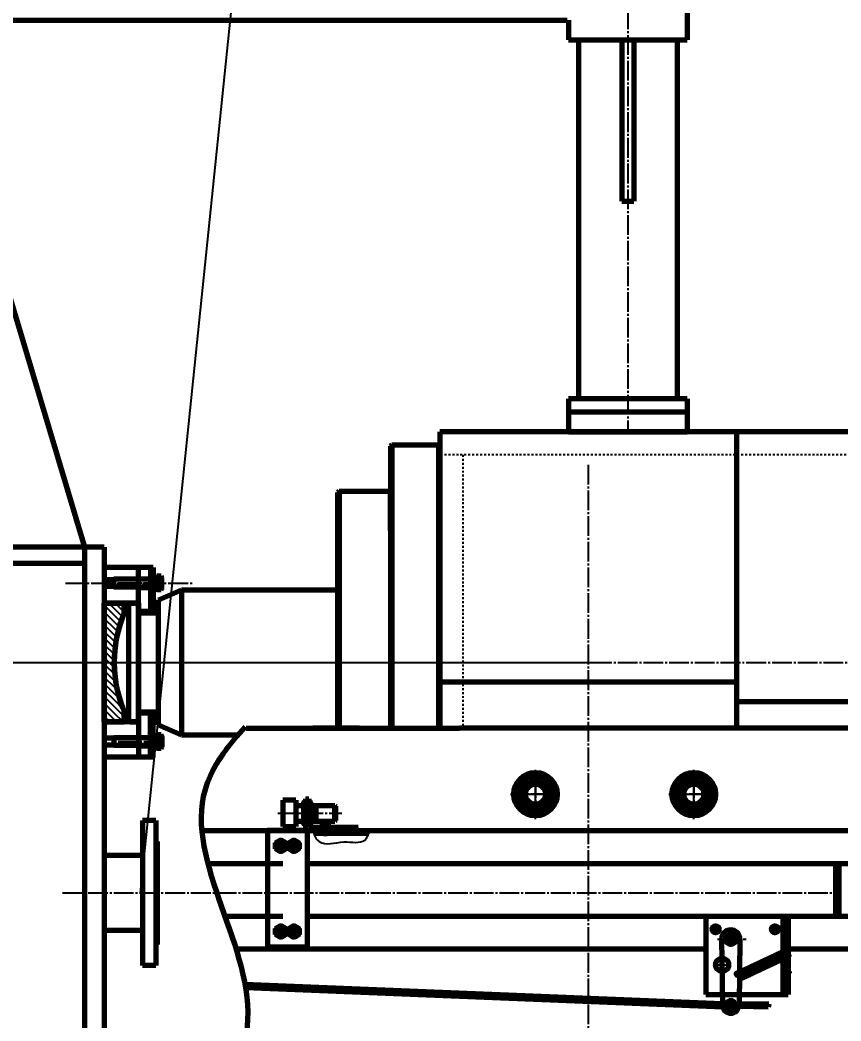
# Model space of a CAD drawing. Header units: millimetres. Extents: x -14850 to 14850, y -10500 to 10500.
# Drawn here: x -1369 to -124, y 2532 to 4052 of the extents above; entities that cross this region are included whole.
import ezdxf

# ---------------------------------------------------------------- set-up
doc = ezdxf.new("R2010")
doc.units = ezdxf.units.MM
for name, pattern in [('EB_DASH', [6, 3, -3]), ('EB_DASHDOT', [39, 30, -3, 3, -3]), ('EB_DASHDOTDOT', [45, 30, -3, 3, -3, 3, -3])]:
    doc.linetypes.add(name, pattern=pattern)
for name, color, linetype, lineweight in [('CAXA0', 7, 'Continuous', 70), ('CAXA1', 1, 'EB_DASHDOT', 25), ('CAXA2', 6, 'EB_DASH', 25), ('CAXA3', 7, 'Continuous', 25), ('CAXA4', 3, 'Continuous', 25), ('CAXA5', 4, 'Continuous', 25)]:
    doc.layers.add(name, color=color, linetype=linetype, lineweight=lineweight)
doc.styles.add('标准', font='', dxfattribs={"width": 0.667})
doc.styles.get('标准').set_extended_font_data('NSimSun')
doc.dimstyles.new('标准', dxfattribs={"dimscale": 50, "dimtxt": 3.5, "dimasz": 3, "dimexe": 2, "dimexo": 0, "dimtad": 1, "dimdec": 1, "dimzin": 12, "dimdsep": 46, "dimtxsty": '标准', "dimcen": 0, "dimdle": 4, "dimaunit": 1, "dimazin": 2, "dimtfac": 1, "dimtdec": 3, "dimtmove": 0, "dimatfit": 3, "dimfxl": 0, "dimtolj": 1, "dimtzin": 0, "dimarcsym": 0})

# ---------------------------------------------------------------- blocks, each defined once
blk = doc.blocks.new('CAXBLOCK173', base_point=(-291.2, 2556.6))
at = {"layer": 'CAXA0'}
for p, q in [((-291.2, 2564.1), (-297.7, 2560.3)), ((-297.7, 2560.3), (-297.7, 2552.8)), ((-297.7, 2552.8), (-291.2, 2549.1)), ((-284.7, 2560.3), (-291.2, 2564.1)), ((-291.2, 2549.1), (-284.7, 2552.8)), ((-284.7, 2552.8), (-284.7, 2560.3))]:
    blk.add_line(p, q, dxfattribs=at)
blk.add_circle((-291.2, 2556.6), 6.5, dxfattribs=at)
at = {"layer": 'CAXA1', "linetype": 'EB_DASHDOT', "lineweight": 25}
for p, q in [((-281.7, 2556.6), (-300.7, 2556.6)), ((-291.2, 2546.1), (-291.2, 2567.1))]:
    blk.add_line(p, q, dxfattribs=at)
blk = doc.blocks.new('CAXBLOCK175', base_point=(-286.5, 2617.8))
at = {"layer": 'CAXA0', "color": 7, "linetype": 'Continuous', "lineweight": 70}
for p, q in [((-305.2, 2656.6), (-303.7, 2556.4)), ((-277.2, 2656.6), (-278.7, 2556.4))]:
    blk.add_line(p, q, dxfattribs=at)
for centre, radius in [((-291.2, 2656.6), 8), ((-291.2, 2556.6), 3)]:
    blk.add_circle(centre, radius, dxfattribs=at)
for centre, radius, start, end in [((-291.2, 2656.6), 14, 0, 180), ((-291.2, 2556.6), 12.5, 180.8586, 359.1414), ((-291.2, 2556.6), 4, 90, 0)]:
    blk.add_arc(centre, radius, start, end, dxfattribs=at)
at = {"layer": 'CAXA1', "color": 1, "linetype": 'EB_DASHDOT', "lineweight": 25}
for p, q in [((-291.2, 2645.6), (-291.2, 2667.6)), ((-311.3, 2656.6), (-267.7, 2656.6)), ((-311.7, 2556.6), (-270.9, 2556.6)), ((-291.2, 2549.6), (-291.2, 2563.6))]:
    blk.add_line(p, q, dxfattribs=at)
at = {"layer": 'CAXA3', "color": 6, "linetype": 'EB_DASH', "lineweight": 25}
for p, q in [((-303.7, 2559.1), (-278.7, 2559.1)), ((-303.5, 2554.1), (-279, 2554.1))]:
    blk.add_line(p, q, dxfattribs=at)
blk = doc.blocks.new('CAXBLOCK174', base_point=(-269, 2601.9))
at = {"layer": 'CAXA0', "color": 7, "linetype": 'Continuous', "lineweight": 70}
for p, q in [((-329.2, 2691.6), (-329.2, 2572.6)), ((-329.2, 2691.6), (-204.2, 2691.6)), ((-212.2, 2691.6), (-212.2, 2572.6)), ((-204.2, 2691.6), (-204.2, 2572.6)), ((-329.2, 2572.6), (-204.2, 2572.6))]:
    blk.add_line(p, q, dxfattribs=at)
at = {"layer": 'CAXA0', "linetype": 'Continuous', "lineweight": 70}
for p, q in [((-228.8, 2628.5), (-225.4, 2621.3)), ((-227.2, 2620.4), (-228.8, 2628.5)), ((-228.8, 2628.5), (-225.4, 2621.3)), ((-225.4, 2621.3), (-227, 2629.3)), ((-225.2, 2630.2), (-221.8, 2623)), ((-223.6, 2622.1), (-225.2, 2630.2)), ((-225.2, 2630.2), (-221.8, 2623)), ((-221.8, 2623), (-223.4, 2631)), ((-221.6, 2631.9), (-218.2, 2624.7)), ((-220, 2623.8), (-221.6, 2631.9)), ((-221.6, 2631.9), (-218.2, 2624.7)), ((-218.2, 2624.7), (-219.7, 2632.7)), ((-217.9, 2633.6), (-214.5, 2626.4)), ((-216.3, 2625.5), (-217.9, 2633.6)), ((-217.9, 2633.6), (-214.5, 2626.4)), ((-214.5, 2626.4), (-216.1, 2634.4)), ((-214.3, 2635.3), (-210.9, 2628.1)), ((-212.7, 2627.2), (-214.3, 2635.3)), ((-214.3, 2635.3), (-210.9, 2628.1)), ((-210.9, 2628.1), (-212.5, 2636.1)), ((-258, 2605.9), (-259.6, 2614)), ((-257.8, 2614.9), (-254.4, 2607.6)), ((-256.2, 2606.8), (-257.8, 2614.9)), ((-257.8, 2614.9), (-254.4, 2607.6)), ((-254.4, 2607.6), (-256, 2615.7)), ((-254.1, 2616.6), (-250.7, 2609.3)), ((-252.6, 2608.5), (-254.1, 2616.6)), ((-254.1, 2616.6), (-250.7, 2609.3)), ((-250.7, 2609.3), (-252.3, 2617.4)), ((-250.5, 2618.3), (-247.1, 2611.1)), ((-248.9, 2610.2), (-250.5, 2618.3)), ((-250.5, 2618.3), (-247.1, 2611.1)), ((-247.1, 2611.1), (-248.7, 2619.1)), ((-246.9, 2620), (-243.5, 2612.8)), ((-245.3, 2611.9), (-246.9, 2620)), ((-246.9, 2620), (-243.5, 2612.8)), ((-243.5, 2612.8), (-245.1, 2620.8)), ((-243.3, 2621.7), (-239.9, 2614.5)), ((-241.7, 2613.6), (-243.3, 2621.7)), ((-243.3, 2621.7), (-239.9, 2614.5)), ((-239.9, 2614.5), (-241.5, 2622.5)), ((-239.7, 2623.4), (-236.3, 2616.2)), ((-238.1, 2615.3), (-239.7, 2623.4)), ((-239.7, 2623.4), (-236.3, 2616.2)), ((-236.3, 2616.2), (-237.8, 2624.2)), ((-234.4, 2617), (-236, 2625.1)), ((-236, 2625.1), (-232.6, 2617.9)), ((-236, 2625.1), (-232.6, 2617.9)), ((-232.6, 2617.9), (-234.2, 2625.9)), ((-232.4, 2626.8), (-229, 2619.6)), ((-230.8, 2618.7), (-232.4, 2626.8)), ((-232.4, 2626.8), (-229, 2619.6)), ((-229, 2619.6), (-230.6, 2627.6)), ((-279.5, 2604.7), (-276.1, 2597.4)), ((-276.1, 2597.4), (-277.7, 2605.5)), ((-275.9, 2606.4), (-272.5, 2599.1)), ((-274.3, 2598.3), (-275.9, 2606.4)), ((-275.9, 2606.4), (-272.5, 2599.1)), ((-272.5, 2599.1), (-274.1, 2607.2)), ((-272.2, 2608.1), (-268.8, 2600.8)), ((-270.7, 2600), (-272.2, 2608.1)), ((-272.2, 2608.1), (-268.8, 2600.8)), ((-268.8, 2600.8), (-270.4, 2608.9)), ((-268.6, 2609.8), (-265.2, 2602.5)), ((-267, 2601.7), (-268.6, 2609.8)), ((-268.6, 2609.8), (-265.2, 2602.5)), ((-265.2, 2602.5), (-266.8, 2610.6)), ((-265, 2611.5), (-261.6, 2604.2)), ((-263.4, 2603.4), (-265, 2611.5)), ((-265, 2611.5), (-261.6, 2604.2)), ((-261.6, 2604.2), (-263.2, 2612.3)), ((-261.4, 2613.2), (-258, 2605.9)), ((-259.8, 2605.1), (-261.4, 2613.2)), ((-261.4, 2613.2), (-258, 2605.9))]:
    blk.add_line(p, q, dxfattribs=at)
at = {"layer": 'CAXA0', "color": 7, "linetype": 'Continuous', "lineweight": 70}
for centre, radius in [((-314.2, 2671.6), 5.25), ((-224.2, 2671.6), 5.25), ((-291.2, 2656.6), 8), ((-291.2, 2656.6), 7), ((-304.2, 2617.6), 10)]:
    blk.add_circle(centre, radius, dxfattribs=at)
at = {"layer": 'CAXA0', "linetype": 'Continuous', "lineweight": 70}
blk.add_circle((-281.6, 2604), 1.5, dxfattribs=at)
for centre, start, end in [((-229.7, 2628.1), 25.1591, 205.1591), ((-227.9, 2628.9), 25.1591, 205.1591), ((-226.1, 2629.8), 25.1591, 205.1591), ((-224.3, 2630.6), 25.1591, 205.1591), ((-222.5, 2631.5), 25.1591, 205.1591), ((-220.7, 2632.3), 25.1591, 205.1591), ((-218.8, 2633.2), 25.1591, 205.1591), ((-217, 2634), 25.1591, 205.1591), ((-215.2, 2634.9), 25.1591, 205.1591), ((-213.4, 2635.7), 25.1591, 205.1591), ((-262.3, 2612.8), 25.1591, 205.1591), ((-260.5, 2613.6), 25.1591, 205.1591), ((-258.7, 2614.5), 25.1591, 205.1591), ((-256.9, 2615.3), 25.1591, 205.1591), ((-255, 2616.2), 25.1591, 205.1591), ((-253.2, 2617), 25.1591, 205.1591), ((-251.4, 2617.9), 25.1591, 205.1591), ((-249.6, 2618.7), 25.1591, 205.1591), ((-247.8, 2619.6), 25.1591, 205.1591), ((-246, 2620.4), 25.1591, 205.1591), ((-244.2, 2621.3), 25.1591, 205.1591), ((-242.6, 2613.2), 205.1591, 25.1591), ((-242.4, 2622.1), 25.1591, 205.1591), ((-240.8, 2614), 205.1591, 25.1591), ((-240.6, 2623), 25.1591, 205.1591), ((-239, 2614.9), 205.1591, 25.1591), ((-238.8, 2623.8), 25.1591, 205.1591), ((-237.2, 2615.7), 205.1591, 25.1591), ((-236.9, 2624.7), 25.1591, 205.1591), ((-235.4, 2616.6), 205.1591, 25.1591), ((-235.1, 2625.5), 25.1591, 205.1591), ((-233.5, 2617.4), 205.1591, 25.1591), ((-233.3, 2626.4), 25.1591, 205.1591), ((-231.7, 2618.3), 205.1591, 25.1591), ((-231.5, 2627.2), 25.1591, 205.1591), ((-229.9, 2619.1), 205.1591, 25.1591), ((-228.1, 2620), 205.1591, 25.1591), ((-226.3, 2620.8), 205.1591, 25.1591), ((-224.5, 2621.7), 205.1591, 25.1591), ((-222.7, 2622.5), 205.1591, 25.1591), ((-220.9, 2623.4), 205.1591, 25.1591), ((-219.1, 2624.2), 205.1591, 25.1591), ((-217.3, 2625.1), 205.1591, 25.1591), ((-215.4, 2625.9), 205.1591, 25.1591), ((-213.6, 2626.8), 205.1591, 25.1591), ((-211.8, 2627.6), 205.1591, 25.1591), ((-278.6, 2605.1), 25.1591, 205.1591), ((-276.8, 2606), 25.1591, 205.1591), ((-275.2, 2597.9), 205.1591, 25.1591), ((-275, 2606.8), 25.1591, 205.1591), ((-273.4, 2598.7), 205.1591, 25.1591), ((-273.1, 2607.7), 25.1591, 205.1591), ((-271.6, 2599.6), 205.1591, 25.1591), ((-271.3, 2608.5), 25.1591, 205.1591), ((-269.7, 2600.4), 205.1591, 25.1591), ((-269.5, 2609.4), 25.1591, 205.1591), ((-267.9, 2601.3), 205.1591, 25.1591), ((-267.7, 2610.2), 25.1591, 205.1591), ((-266.1, 2602.1), 205.1591, 25.1591), ((-265.9, 2611.1), 25.1591, 205.1591), ((-264.3, 2603), 205.1591, 25.1591), ((-264.1, 2611.9), 25.1591, 205.1591), ((-262.5, 2603.8), 205.1591, 25.1591), ((-260.7, 2604.7), 205.1591, 25.1591), ((-258.9, 2605.5), 205.1591, 25.1591), ((-257.1, 2606.4), 205.1591, 25.1591), ((-255.3, 2607.2), 205.1591, 25.1591), ((-253.5, 2608.1), 205.1591, 25.1591), ((-251.6, 2608.9), 205.1591, 25.1591), ((-249.8, 2609.8), 205.1591, 25.1591), ((-248, 2610.6), 205.1591, 25.1591), ((-246.2, 2611.5), 205.1591, 25.1591), ((-244.4, 2612.3), 205.1591, 25.1591)]:
    blk.add_arc(centre, 1, start, end, dxfattribs=at)
at = {"layer": 'CAXA1', "color": 1, "linetype": 'EB_DASHDOT', "lineweight": 25}
for p, q in [((-314.2, 2663.3), (-314.2, 2679.8)), ((-224.2, 2663.3), (-224.2, 2679.8)), ((-322.5, 2671.6), (-306, 2671.6)), ((-291.2, 2645.6), (-291.2, 2667.6)), ((-232.5, 2671.6), (-216, 2671.6)), ((-302.2, 2656.6), (-280.2, 2656.6)), ((-304.2, 2604.6), (-304.2, 2630.6)), ((-213.8, 2631.6), (-198.9, 2631.6)), ((-317.2, 2617.6), (-291.2, 2617.6)), ((-212.9, 2606.6), (-198.4, 2606.6))]:
    blk.add_line(p, q, dxfattribs=at)
at = {"layer": 'CAXA0', "linetype": 'Continuous', "lineweight": 70}
blk.add_blockref('CAXBLOCK175', (-286.5, 2617.8), dxfattribs=at)
blk = doc.blocks.new('CAXBLOCK176', base_point=(-291.2, 2556.6))
at = {"layer": 'CAXA0'}
for p, q in [((-294.7, 2556.6), (-292.9, 2559.6)), ((-294.7, 2556.6), (-292.9, 2553.6)), ((-292.9, 2559.6), (-289.5, 2559.6)), ((-292.9, 2553.6), (-289.5, 2553.6)), ((-287.7, 2556.6), (-289.5, 2559.6)), ((-287.7, 2556.6), (-289.5, 2559.6)), ((-287.7, 2556.6), (-289.5, 2553.6))]:
    blk.add_line(p, q, dxfattribs=at)
blk.add_circle((-291.2, 2556.6), 3.46, dxfattribs=at)
for start, end in [(0, 180), (180, 0)]:
    blk.add_arc((-291.2, 2556.6), 6.37, start, end, dxfattribs=at)
at = {"layer": 'CAXA1', "linetype": 'EB_DASHDOT', "lineweight": 25}
for p, q in [((-300.6, 2556.6), (-281.8, 2556.6)), ((-291.2, 2547.2), (-291.2, 2565.9))]:
    blk.add_line(p, q, dxfattribs=at)
blk = doc.blocks.new('CAXBLOCK177', base_point=(-587.4, 2876.6))
at = {"layer": 'CAXA0'}
for radius in [33, 19.5]:
    blk.add_circle((-587.4, 2876.6), radius, dxfattribs=at)
at = {"layer": 'CAXA1', "color": 1, "linetype": 'EB_DASHDOT', "lineweight": 25}
for p, q in [((-587.4, 2838.6), (-587.4, 2914.6)), ((-625.4, 2876.6), (-549.4, 2876.6))]:
    blk.add_line(p, q, dxfattribs=at)
blk = doc.blocks.new('CAXBLOCK178', base_point=(-587.4, 2876.6))
at = {"layer": 'CAXA0'}
for p, q in [((-619.1, 2876.6), (-603.3, 2904.1)), ((-571.5, 2904.1), (-603.3, 2904.1)), ((-555.6, 2876.6), (-571.5, 2904.1)), ((-619.1, 2876.6), (-603.3, 2849.1)), ((-555.6, 2876.6), (-571.5, 2849.1)), ((-571.5, 2849.1), (-603.3, 2849.1))]:
    blk.add_line(p, q, dxfattribs=at)
for radius in [27.5, 15.3]:
    blk.add_circle((-587.4, 2876.6), radius, dxfattribs=at)
at = {"layer": 'CAXA1', "linetype": 'EB_DASHDOT', "lineweight": 25}
for p, q in [((-587.4, 2907.1), (-587.4, 2846.1)), ((-622.1, 2876.6), (-552.6, 2876.6))]:
    blk.add_line(p, q, dxfattribs=at)
at = {"layer": 'CAXA3'}
blk.add_arc((-587.4, 2876.6), 18, 260, 90, dxfattribs=at)
blk = doc.blocks.new('CAXBLOCK179', base_point=(-347.4, 2876.6))
at = {"layer": 'CAXA0'}
for radius in [33, 19.5]:
    blk.add_circle((-347.4, 2876.6), radius, dxfattribs=at)
at = {"layer": 'CAXA1', "color": 1, "linetype": 'EB_DASHDOT', "lineweight": 25}
for p, q in [((-347.4, 2838.6), (-347.4, 2914.6)), ((-385.4, 2876.6), (-309.4, 2876.6))]:
    blk.add_line(p, q, dxfattribs=at)
blk = doc.blocks.new('CAXBLOCK180', base_point=(-347.4, 2876.6))
at = {"layer": 'CAXA0'}
for p, q in [((-379.1, 2876.6), (-363.3, 2904.1)), ((-331.5, 2904.1), (-363.3, 2904.1)), ((-315.6, 2876.6), (-331.5, 2904.1)), ((-379.1, 2876.6), (-363.3, 2849.1)), ((-315.6, 2876.6), (-331.5, 2849.1)), ((-331.5, 2849.1), (-363.3, 2849.1))]:
    blk.add_line(p, q, dxfattribs=at)
for radius in [27.5, 15.3]:
    blk.add_circle((-347.4, 2876.6), radius, dxfattribs=at)
at = {"layer": 'CAXA1', "linetype": 'EB_DASHDOT', "lineweight": 25}
for p, q in [((-347.4, 2907.1), (-347.4, 2846.1)), ((-382.1, 2876.6), (-312.6, 2876.6))]:
    blk.add_line(p, q, dxfattribs=at)
at = {"layer": 'CAXA3'}
blk.add_arc((-347.4, 2876.6), 18, 260, 90, dxfattribs=at)
blk = doc.blocks.new('CAXBLOCK181', base_point=(-931.2, 2847.6))
at = {"layer": 'CAXA0'}
for p, q in [((-931.2, 2865.5), (-929.1, 2865.5)), ((-931.2, 2865.5), (-931.2, 2829.7)), ((-929.1, 2856.6), (-931.2, 2856.6)), ((-927.9, 2834.2), (-927.9, 2861.1)), ((-929.1, 2838.7), (-931.2, 2838.7)), ((-931.2, 2829.7), (-929.1, 2829.7))]:
    blk.add_line(p, q, dxfattribs=at)
for centre, radius, start, end in [((-936.8, 2861.1), 8.95, 330, 30), ((-961.9, 2847.6), 34, 344.7385, 15.2615), ((-936.8, 2834.2), 8.95, 330, 30)]:
    blk.add_arc(centre, radius, start, end, dxfattribs=at)
at = {"layer": 'CAXA1', "linetype": 'EB_DASHDOT', "lineweight": 25}
blk.add_line((-934.2, 2847.6), (-924.9, 2847.6), dxfattribs=at)
blk = doc.blocks.new('CAXBLOCK182')
at = {"layer": 'CAXA0', "color": 0, "linetype": 'Continuous', "lineweight": 25}
for p, q in [((-923.7, 2818.3), (-920.4, 2821.6)), ((-920.1, 2817.6), (-916.1, 2821.6)), ((-915.9, 2817.6), (-911.9, 2821.6)), ((-911.6, 2817.6), (-907.6, 2821.6)), ((-907.4, 2817.6), (-903.4, 2821.6)), ((-903.2, 2817.6), (-899.2, 2821.6)), ((-898.9, 2817.6), (-894.9, 2821.6)), ((-894.7, 2817.6), (-890.7, 2821.6)), ((-890.4, 2817.6), (-886.4, 2821.6)), ((-886.2, 2817.6), (-882.2, 2821.6)), ((-881.9, 2817.6), (-878, 2821.6)), ((-877.7, 2817.6), (-873.7, 2821.6)), ((-873.5, 2817.6), (-869.5, 2821.6)), ((-869.2, 2817.6), (-865.2, 2821.6)), ((-865, 2817.6), (-861, 2821.6)), ((-860.7, 2817.6), (-856.7, 2821.6)), ((-856.5, 2817.6), (-852.5, 2821.6)), ((-852.3, 2817.6), (-848.3, 2821.6)), ((-848, 2817.6), (-844, 2821.6)), ((-843.8, 2817.6), (-839.8, 2821.6))]:
    blk.add_line(p, q, dxfattribs=at)
blk = doc.blocks.new('CAXBLOCK183')
at = {"layer": 'CAXA0', "color": 0, "linetype": 'Continuous', "lineweight": 25}
for p, q in [((-923.7, 2822.5), (-919.6, 2826.6)), ((-920.4, 2821.6), (-915.4, 2826.6)), ((-916.1, 2821.6), (-911.1, 2826.6)), ((-902.7, 2822.4), (-898.4, 2826.6)), ((-899.2, 2821.6), (-894.2, 2826.6)), ((-894.9, 2821.6), (-889.9, 2826.6)), ((-890.7, 2821.6), (-885.7, 2826.6)), ((-886.4, 2821.6), (-881.4, 2826.6)), ((-882.2, 2821.6), (-877.2, 2826.6)), ((-877.9, 2821.6), (-872.9, 2826.6)), ((-862.7, 2824.2), (-860.2, 2826.6)), ((-861, 2821.6), (-856.2, 2826.5)), ((-911.9, 2821.6), (-909.7, 2823.9)), ((-873.7, 2821.6), (-869.7, 2825.7)), ((-856.7, 2821.6), (-856.2, 2822.2))]:
    blk.add_line(p, q, dxfattribs=at)
blk = doc.blocks.new('CAXBLOCK184')
at = {"layer": 'CAXA0', "color": 0, "linetype": 'Continuous', "lineweight": 25}
for p, q in [((-916.7, 2821.6), (-921.7, 2826.6)), ((-912.4, 2821.6), (-917.4, 2826.6)), ((-909.7, 2823.1), (-913.2, 2826.6)), ((-895.5, 2821.6), (-900.5, 2826.6)), ((-891.2, 2821.6), (-896.2, 2826.6)), ((-887, 2821.6), (-892, 2826.6)), ((-882.7, 2821.6), (-887.7, 2826.6)), ((-878.5, 2821.6), (-883.5, 2826.6)), ((-874.3, 2821.6), (-879.3, 2826.6)), ((-870, 2821.6), (-875, 2826.6)), ((-869.7, 2825.5), (-870.8, 2826.6)), ((-857.3, 2821.6), (-862.3, 2826.6)), ((-856.2, 2824.7), (-858, 2826.6)), ((-920.9, 2821.6), (-923.6, 2824.3)), ((-899.7, 2821.6), (-902.7, 2824.6)), ((-861.5, 2821.6), (-862.7, 2822.8))]:
    blk.add_line(p, q, dxfattribs=at)
blk = doc.blocks.new('CAXBLOCK185', base_point=(-906.2, 2826.6))
at = {"layer": 'CAXA0'}
for p, q in [((-911, 2831.4), (-911, 2826.6)), ((-911, 2826.6), (-901.3, 2826.6)), ((-902.2, 2832.3), (-910.1, 2832.3)), ((-909.2, 2817.1), (-909.2, 2826.6)), ((-903.2, 2817.1), (-903.2, 2826.6)), ((-901.3, 2826.6), (-901.3, 2831.4)), ((-909.2, 2824.6), (-903.2, 2824.6)), ((-903.2, 2817.1), (-909.2, 2817.1)), ((-908.7, 2816.6), (-909.2, 2817.1)), ((-903.6, 2816.6), (-908.7, 2816.6)), ((-903.6, 2816.6), (-903.2, 2817.1))]:
    blk.add_line(p, q, dxfattribs=at)
for centre, start, end in [((-910.1, 2831.4), 90, 180), ((-902.2, 2831.4), 0, 90)]:
    blk.add_arc(centre, 0.978, start, end, dxfattribs=at)
at = {"layer": 'CAXA1'}
blk.add_line((-906.2, 2813.6), (-906.2, 2835.3), dxfattribs=at)
at = {"layer": 'CAXA2'}
for p, q in [((-909, 2829.3), (-909, 2832.3)), ((-909, 2829.3), (-906.2, 2827.7)), ((-907.6, 2829.3), (-907.6, 2832.3)), ((-903.3, 2829.3), (-906.2, 2827.7)), ((-904.7, 2829.3), (-904.7, 2832.3)), ((-903.3, 2829.3), (-903.3, 2832.3))]:
    blk.add_line(p, q, dxfattribs=at)
for centre, radius, start, end in [((-908.3, 2830.8), 1.61, 243.4349, 296.5651), ((-906.2, 2834.8), 5.67, 255.2529, 284.7471), ((-904, 2830.8), 1.61, 243.4349, 296.5651)]:
    blk.add_arc(centre, radius, start, end, dxfattribs=at)
at = {"layer": 'CAXA3'}
for p, q in [((-908.7, 2824.6), (-909.2, 2825.4)), ((-908.7, 2816.6), (-908.7, 2824.6)), ((-903.6, 2824.6), (-903.2, 2825.4)), ((-903.6, 2816.6), (-903.6, 2824.6))]:
    blk.add_line(p, q, dxfattribs=at)
blk = doc.blocks.new('CAXBLOCK186', base_point=(-291.2, 2656.6))
at = {"layer": 'CAXA0'}
for p, q in [((-291.2, 2664.1), (-297.7, 2660.3)), ((-297.7, 2660.3), (-297.7, 2652.8)), ((-284.7, 2660.3), (-291.2, 2664.1)), ((-284.7, 2652.8), (-284.7, 2660.3)), ((-297.7, 2652.8), (-291.2, 2649.1)), ((-291.2, 2649.1), (-284.7, 2652.8))]:
    blk.add_line(p, q, dxfattribs=at)
blk.add_circle((-291.2, 2656.6), 6.5, dxfattribs=at)
at = {"layer": 'CAXA1', "linetype": 'EB_DASHDOT', "lineweight": 25}
for p, q in [((-291.2, 2646.1), (-291.2, 2667.1)), ((-281.7, 2656.6), (-300.7, 2656.6))]:
    blk.add_line(p, q, dxfattribs=at)
blk = doc.blocks.new('CAXBLOCK190', base_point=(-936.2, 2847.6))
at = {"layer": 'CAXA0'}
for p, q in [((-939.4, 2861.1), (-939.4, 2834.2)), ((-936.2, 2865.5), (-938.2, 2865.5)), ((-938.2, 2856.6), (-936.2, 2856.6)), ((-936.2, 2829.7), (-936.2, 2865.5)), ((-938.2, 2838.7), (-936.2, 2838.7)), ((-936.2, 2829.7), (-938.2, 2829.7))]:
    blk.add_line(p, q, dxfattribs=at)
for centre, radius, start, end in [((-930.5, 2861.1), 8.95, 150, 210), ((-905.4, 2847.6), 34, 164.7385, 195.2615), ((-930.5, 2834.2), 8.95, 150, 210)]:
    blk.add_arc(centre, radius, start, end, dxfattribs=at)
at = {"layer": 'CAXA1', "linetype": 'EB_DASHDOT', "lineweight": 25}
blk.add_line((-933.2, 2847.6), (-942.4, 2847.6), dxfattribs=at)
blk = doc.blocks.new('CAXBLOCK192', base_point=(-973.6, 2798.1))
at = {"layer": 'CAXA0'}
for p, q in [((-981.6, 2802.8), (-973.6, 2807.4)), ((-981.6, 2793.5), (-981.6, 2802.8)), ((-973.6, 2807.4), (-965.6, 2802.8)), ((-965.6, 2802.8), (-965.6, 2793.5)), ((-973.6, 2788.9), (-981.6, 2793.5)), ((-965.6, 2793.5), (-973.6, 2788.9))]:
    blk.add_line(p, q, dxfattribs=at)
blk.add_circle((-973.6, 2798.1), 8, dxfattribs=at)
at = {"layer": 'CAXA1', "linetype": 'EB_DASHDOT', "lineweight": 25}
for p, q in [((-984.6, 2798.1), (-962.6, 2798.1)), ((-973.6, 2785.9), (-973.6, 2810.4))]:
    blk.add_line(p, q, dxfattribs=at)
blk = doc.blocks.new('CAXBLOCK193', base_point=(-953.6, 2798.1))
at = {"layer": 'CAXA0'}
for p, q in [((-961.6, 2802.8), (-953.6, 2807.4)), ((-961.6, 2793.5), (-961.6, 2802.8)), ((-953.6, 2807.4), (-945.6, 2802.8)), ((-945.6, 2802.8), (-945.6, 2793.5)), ((-953.6, 2788.9), (-961.6, 2793.5)), ((-945.6, 2793.5), (-953.6, 2788.9))]:
    blk.add_line(p, q, dxfattribs=at)
blk.add_circle((-953.6, 2798.1), 8, dxfattribs=at)
at = {"layer": 'CAXA1', "linetype": 'EB_DASHDOT', "lineweight": 25}
for p, q in [((-964.6, 2798.1), (-942.6, 2798.1)), ((-953.6, 2785.9), (-953.6, 2810.4))]:
    blk.add_line(p, q, dxfattribs=at)
blk = doc.blocks.new('CAXBLOCK194', base_point=(-973.6, 2668.1))
at = {"layer": 'CAXA0'}
for p, q in [((-981.6, 2672.8), (-973.6, 2677.4)), ((-973.6, 2677.4), (-965.6, 2672.8)), ((-981.6, 2663.5), (-981.6, 2672.8)), ((-973.6, 2658.9), (-981.6, 2663.5)), ((-965.6, 2663.5), (-973.6, 2658.9)), ((-965.6, 2672.8), (-965.6, 2663.5))]:
    blk.add_line(p, q, dxfattribs=at)
blk.add_circle((-973.6, 2668.1), 8, dxfattribs=at)
at = {"layer": 'CAXA1', "linetype": 'EB_DASHDOT', "lineweight": 25}
for p, q in [((-973.6, 2655.9), (-973.6, 2680.4)), ((-984.6, 2668.1), (-962.6, 2668.1))]:
    blk.add_line(p, q, dxfattribs=at)
blk = doc.blocks.new('CAXBLOCK195', base_point=(-953.6, 2668.1))
at = {"layer": 'CAXA0'}
for p, q in [((-961.6, 2672.8), (-953.6, 2677.4)), ((-953.6, 2677.4), (-945.6, 2672.8)), ((-961.6, 2663.5), (-961.6, 2672.8)), ((-953.6, 2658.9), (-961.6, 2663.5)), ((-945.6, 2663.5), (-953.6, 2658.9)), ((-945.6, 2672.8), (-945.6, 2663.5))]:
    blk.add_line(p, q, dxfattribs=at)
blk.add_circle((-953.6, 2668.1), 8, dxfattribs=at)
at = {"layer": 'CAXA1', "linetype": 'EB_DASHDOT', "lineweight": 25}
for p, q in [((-953.6, 2655.9), (-953.6, 2680.4)), ((-964.6, 2668.1), (-942.6, 2668.1))]:
    blk.add_line(p, q, dxfattribs=at)
blk = doc.blocks.new('CAXBLOCK191', base_point=(-953.6, 2785.9))
at = {"layer": 'CAXA0', "color": 7, "linetype": 'Continuous', "lineweight": 70}
for p, q in [((-993.6, 2821.6), (-993.6, 2644.6)), ((-933.6, 2821.6), (-993.6, 2821.6)), ((-933.6, 2644.6), (-993.6, 2644.6))]:
    blk.add_line(p, q, dxfattribs=at)
at = {"layer": 'CAXA0', "linetype": 'Continuous', "lineweight": 70}
blk.add_line((-933.6, 2821.6), (-933.6, 2644.6), dxfattribs=at)
at = {"layer": 'CAXA0', "color": 7, "linetype": 'Continuous', "lineweight": 70}
for centre in [(-975.1, 2798.1), (-953.6, 2798.1), (-973.6, 2668.1), (-953.6, 2668.1)]:
    blk.add_circle(centre, 5.25, dxfattribs=at)
at = {"layer": 'CAXA1', "color": 1, "linetype": 'EB_DASHDOT', "lineweight": 25}
for p, q in [((-966.9, 2798.1), (-983.4, 2798.1)), ((-973.6, 2789.9), (-973.6, 2806.4)), ((-945.4, 2798.1), (-961.9, 2798.1)), ((-953.6, 2789.9), (-953.6, 2806.4)), ((-973.6, 2676.4), (-973.6, 2659.9)), ((-953.6, 2676.4), (-953.6, 2659.9)), ((-965.4, 2668.1), (-981.9, 2668.1)), ((-945.4, 2668.1), (-961.9, 2668.1))]:
    blk.add_line(p, q, dxfattribs=at)
at = {"layer": 'CAXA0', "linetype": 'Continuous', "lineweight": 70}
for name, p in [('CAXBLOCK192', (-973.6, 2798.1)), ('CAXBLOCK193', (-953.6, 2798.1)), ('CAXBLOCK194', (-973.6, 2668.1)), ('CAXBLOCK195', (-953.6, 2668.1))]:
    blk.add_blockref(name, p, dxfattribs=at)
blk = doc.blocks.new('CAXBLOCK423', base_point=(-1161.8, 3197))
at = {"layer": 'CAXA0'}
for p, q in [((-1161.8, 3186.7), (-1161.8, 3207.4)), ((-1155, 3207.4), (-1161.8, 3207.4)), ((-1161.8, 3203), (-1226.8, 3203)), ((-1226.8, 3191), (-1226.8, 3203)), ((-1161.8, 3191), (-1226.8, 3191)), ((-1167.1, 3191), (-1167.1, 3203)), ((-1161.8, 3191), (-1161.8, 3203)), ((-1155, 3202.2), (-1161.8, 3202.2)), ((-1155, 3191.8), (-1161.8, 3191.8)), ((-1154.3, 3189.2), (-1154.3, 3204.8)), ((-1155, 3186.7), (-1161.8, 3186.7))]:
    blk.add_line(p, q, dxfattribs=at)
for centre, radius, start, end in [((-1159.1, 3204.8), 4.79, 327.1328, 32.8672), ((-1172.3, 3197), 18, 343.2213, 16.7787), ((-1159.1, 3189.2), 4.79, 327.1328, 32.8672)]:
    blk.add_arc(centre, radius, start, end, dxfattribs=at)
at = {"layer": 'CAXA1', "linetype": 'EB_DASHDOT', "lineweight": 25}
blk.add_line((-1151.3, 3197), (-1229.8, 3197), dxfattribs=at)
at = {"layer": 'CAXA3'}
for p, q in [((-1167.1, 3202.1), (-1226.8, 3202.1)), ((-1167.1, 3191.9), (-1226.8, 3191.9)), ((-1161.8, 3203), (-1167.1, 3202.1)), ((-1161.8, 3191), (-1167.1, 3191.9))]:
    blk.add_line(p, q, dxfattribs=at)
blk = doc.blocks.new('CAXBLOCK424', base_point=(-1164.9, 3197))
at = {"layer": 'CAXA0'}
for p, q in [((-1164.9, 3206.2), (-1164.9, 3187.8)), ((-1164.9, 3206.2), (-1161.8, 3206.2)), ((-1161.8, 3206.2), (-1161.8, 3187.8)), ((-1164.9, 3197.8), (-1161.8, 3198.7)), ((-1164.9, 3196.2), (-1164.5, 3196.3)), ((-1164.5, 3196.3), (-1161.8, 3197.1)), ((-1164.9, 3187.8), (-1161.8, 3187.8))]:
    blk.add_line(p, q, dxfattribs=at)
at = {"layer": 'CAXA1', "linetype": 'EB_DASHDOT', "lineweight": 25}
blk.add_line((-1167.9, 3197), (-1158.8, 3197), dxfattribs=at)
blk = doc.blocks.new('CAXBLOCK426')
at = {"layer": 'CAXA0', "color": 0, "linetype": 'Continuous', "lineweight": 25}
for p, q in [((-1167.4, 3186.9), (-1165.5, 3185)), ((-1166.6, 3190.3), (-1164.9, 3188.6))]:
    blk.add_line(p, q, dxfattribs=at)
blk = doc.blocks.new('CAXBLOCK427')
at = {"layer": 'CAXA0', "color": 0, "linetype": 'Continuous', "lineweight": 25}
for p, q in [((-1167.4, 3208.1), (-1164.9, 3205.6)), ((-1167.4, 3203.8), (-1167.3, 3203.8))]:
    blk.add_line(p, q, dxfattribs=at)
blk = doc.blocks.new('CAXBLOCK425', base_point=(-1167.4, 3197))
at = {"layer": 'CAXA0'}
for p, q in [((-1167.4, 3185), (-1167.4, 3209)), ((-1167.4, 3209), (-1164.9, 3209)), ((-1164.9, 3209), (-1164.9, 3185)), ((-1167.4, 3203.8), (-1164.9, 3203.8)), ((-1164.9, 3190.3), (-1167.4, 3190.3)), ((-1164.9, 3185), (-1167.4, 3185))]:
    blk.add_line(p, q, dxfattribs=at)
at = {"layer": 'CAXA1', "color": 1, "linetype": 'EB_DASHDOT', "lineweight": 25}
blk.add_line((-1170.4, 3197), (-1161.9, 3197), dxfattribs=at)
at = {"layer": 'CAXA5'}
for name in ['CAXBLOCK427', 'CAXBLOCK426']:
    blk.add_blockref(name, (0, 0), dxfattribs=at)
blk = doc.blocks.new('CAXBLOCK428', base_point=(-1280, 3204.5))
at = {"layer": 'CAXA5', "color": 0, "linetype": 'Continuous', "lineweight": 25}
for p, q in [((-1241.4, 3163.3), (-1226.4, 3148.3)), ((-1234.9, 3166.7), (-1226.4, 3158.2)), ((-1225, 3166.7), (-1211.4, 3153.1)), ((-1215.1, 3166.7), (-1211.4, 3163)), ((-1241.4, 3153.4), (-1226.4, 3138.4)), ((-1226.4, 3158.2), (-1213.7, 3145.6)), ((-1226.4, 3148.3), (-1216.3, 3138.3)), ((-1241.4, 3143.5), (-1226.4, 3128.5)), ((-1241.4, 3133.6), (-1226.4, 3118.6)), ((-1226.4, 3138.4), (-1218.7, 3130.7)), ((-1241.4, 3123.7), (-1226.4, 3108.7)), ((-1226.4, 3128.5), (-1220.8, 3122.9)), ((-1226.4, 3118.6), (-1222.6, 3114.8)), ((-1241.4, 3113.8), (-1226.4, 3098.8)), ((-1241.4, 3103.9), (-1226.4, 3088.9)), ((-1226.4, 3108.7), (-1224.1, 3106.4)), ((-1241.4, 3094), (-1226.4, 3079)), ((-1226.4, 3098.8), (-1225.2, 3097.7)), ((-1226.4, 3088.9), (-1226, 3088.5)), ((-1241.4, 3084.1), (-1234, 3076.7)), ((-1241.4, 3074.2), (-1226.4, 3059.2)), ((-1234, 3076.7), (-1226.4, 3069.1)), ((-1226.4, 3079), (-1226.4, 3079)), ((-1226.4, 3069.1), (-1226.2, 3068.9)), ((-1241.4, 3064.3), (-1226.4, 3049.3)), ((-1241.4, 3054.4), (-1226.4, 3039.4)), ((-1226.4, 3059.2), (-1225.5, 3058.3)), ((-1241.4, 3044.5), (-1226.4, 3029.5)), ((-1226.4, 3049.3), (-1224.1, 3047)), ((-1226.4, 3039.4), (-1221.8, 3034.8)), ((-1241.4, 3034.6), (-1226.4, 3019.6)), ((-1241.4, 3024.7), (-1226.4, 3009.7)), ((-1226.4, 3029.5), (-1218.4, 3021.5)), ((-1241.4, 3014.8), (-1226.4, 2999.8)), ((-1226.4, 3019.6), (-1213.2, 3006.4)), ((-1226.4, 3009.7), (-1211.4, 2994.7)), ((-1241.4, 3004.9), (-1226.4, 2989.9)), ((-1241.4, 2995), (-1233, 2986.7)), ((-1226.4, 2999.8), (-1213.3, 2986.7)), ((-1226.4, 2989.9), (-1223.2, 2986.7))]:
    blk.add_line(p, q, dxfattribs=at)
blk = doc.blocks.new('CAXBLOCK429', base_point=(-1161.8, 2956.3))
at = {"layer": 'CAXA0'}
for p, q in [((-1161.8, 2966.7), (-1161.8, 2945.9)), ((-1155, 2966.7), (-1161.8, 2966.7)), ((-1154.3, 2964.1), (-1154.3, 2948.5)), ((-1161.8, 2962.3), (-1226.8, 2962.3)), ((-1226.8, 2962.3), (-1226.8, 2950.3)), ((-1161.8, 2950.3), (-1226.8, 2950.3)), ((-1167.1, 2962.3), (-1167.1, 2950.3)), ((-1161.8, 2962.3), (-1161.8, 2950.3)), ((-1155, 2961.5), (-1161.8, 2961.5)), ((-1155, 2951.1), (-1161.8, 2951.1)), ((-1155, 2945.9), (-1161.8, 2945.9))]:
    blk.add_line(p, q, dxfattribs=at)
for centre, radius, start, end in [((-1159.1, 2964.1), 4.79, 327.1328, 32.8672), ((-1172.3, 2956.3), 18, 343.2213, 16.7787), ((-1159.1, 2948.5), 4.79, 327.1328, 32.8672)]:
    blk.add_arc(centre, radius, start, end, dxfattribs=at)
at = {"layer": 'CAXA1', "linetype": 'EB_DASHDOT', "lineweight": 25}
blk.add_line((-1151.3, 2956.3), (-1229.8, 2956.3), dxfattribs=at)
at = {"layer": 'CAXA3'}
for p, q in [((-1167.1, 2961.4), (-1226.8, 2961.4)), ((-1167.1, 2951.2), (-1226.8, 2951.2)), ((-1161.8, 2962.3), (-1167.1, 2961.4)), ((-1161.8, 2950.3), (-1167.1, 2951.2))]:
    blk.add_line(p, q, dxfattribs=at)
blk = doc.blocks.new('CAXBLOCK430', base_point=(-1164.9, 2956.3))
at = {"layer": 'CAXA0'}
for p, q in [((-1164.9, 2947.1), (-1164.9, 2965.5)), ((-1164.9, 2965.5), (-1161.8, 2965.5)), ((-1161.8, 2947.1), (-1161.8, 2965.5)), ((-1164.9, 2957.1), (-1164.5, 2957)), ((-1164.9, 2955.5), (-1161.8, 2954.7)), ((-1164.5, 2957), (-1161.8, 2956.3)), ((-1164.9, 2947.1), (-1161.8, 2947.1))]:
    blk.add_line(p, q, dxfattribs=at)
at = {"layer": 'CAXA1', "linetype": 'EB_DASHDOT', "lineweight": 25}
blk.add_line((-1167.9, 2956.3), (-1158.8, 2956.3), dxfattribs=at)
blk = doc.blocks.new('CAXBLOCK432')
at = {"layer": 'CAXA0', "color": 0, "linetype": 'Continuous', "lineweight": 25}
for p, q in [((-1167.4, 2966.3), (-1164.9, 2963.8)), ((-1165.2, 2968.3), (-1164.9, 2968))]:
    blk.add_line(p, q, dxfattribs=at)
blk = doc.blocks.new('CAXBLOCK433')
at = {"layer": 'CAXA0', "color": 0, "linetype": 'Continuous', "lineweight": 25}
for p, q in [((-1167.4, 2949.3), (-1164.9, 2946.8)), ((-1167.4, 2945), (-1166.6, 2944.3))]:
    blk.add_line(p, q, dxfattribs=at)
blk = doc.blocks.new('CAXBLOCK431', base_point=(-1167.4, 2956.3))
at = {"layer": 'CAXA0'}
for p, q in [((-1164.9, 2968.3), (-1167.4, 2968.3)), ((-1167.4, 2968.3), (-1167.4, 2944.3)), ((-1164.9, 2963.1), (-1167.4, 2963.1)), ((-1164.9, 2944.3), (-1164.9, 2968.3)), ((-1167.4, 2949.6), (-1164.9, 2949.6)), ((-1167.4, 2944.3), (-1164.9, 2944.3))]:
    blk.add_line(p, q, dxfattribs=at)
at = {"layer": 'CAXA1', "color": 1, "linetype": 'EB_DASHDOT', "lineweight": 25}
blk.add_line((-1170.4, 2956.3), (-1161.9, 2956.3), dxfattribs=at)
at = {"layer": 'CAXA5'}
for name in ['CAXBLOCK432', 'CAXBLOCK433']:
    blk.add_blockref(name, (0, 0), dxfattribs=at)
blk = doc.blocks.new('*D869')
at = {"layer": 'CAXA4', "linetype": 'Continuous', "lineweight": 25}
for points in [[(-11382.4, 8429.3), (-11232.4, 8448.1), (-11232.4, 8410.6)], [(657.6, 8429.3), (507.6, 8448.1), (507.6, 8410.6)]]:
    blk.add_hatch(color=0, dxfattribs=at).paths.add_polyline_path(points, flags=0)
at = {"layer": 'CAXA4', "color": 0, "linetype": 'Continuous', "lineweight": 25}
for p, q in [((-11382.4, 3016.7), (-11382.4, 8529.3)), ((657.6, 3326.7), (657.6, 8529.3)), ((657.6, 8429.3), (-11382.4, 8429.3))]:
    blk.add_line(p, q, dxfattribs=at)
at = {"layer": 'CAXA4', "color": 0, "linetype": 'Continuous', "lineweight": 25, "insert": (-5597.3, 8700.3), "char_height": 175, "attachment_point": 1, "style": '标准'}
blk.add_mtext('\\fNSimSun|b0|i0|p34;12040', dxfattribs=at)

msp = doc.modelspace()

# ---------------------------------------------------------------- linework, layer by layer
at = {"layer": 'CAXA0'}
for p, q in [((-357.38, 4376.67), (-357.38, 4021.67)), ((-1918.4, 4051.67), (-1026.43, 4051.67)), ((-1026.43, 4051.67), (-539.3, 4051.67)), ((-537.38, 4051.67), (-537.38, 4021.67)), ((-537.38, 4021.67), (-357.38, 4021.67)), ((-522.38, 4021.67), (-522.38, 3476.63)), ((-456.38, 4021.67), (-456.38, 3776.67)), ((-438.38, 4021.67), (-438.38, 3776.67)), ((-372.38, 4021.67), (-372.38, 3476.63)), ((-456.38, 3776.67), (-438.38, 3776.67)), ((-1406.38, 3701.67), (-1271.38, 3251.67)), ((-357.38, 3476.63), (-537.38, 3476.63)), ((-537.38, 3476.63), (-537.38, 3426.63)), ((-357.38, 3476.63), (-357.38, 3426.63)), ((-357.38, 3456.63), (-537.38, 3456.63)), ((-32.38, 3426.63), (-732.38, 3426.63)), ((-732.38, 3426.63), (-732.38, 2976.63)), ((-537.38, 3426.63), (-357.38, 3426.63)), ((-282.38, 3426.63), (-282.38, 2976.63)), ((-805.38, 3406.67), (-807.38, 3404.67)), ((-807.38, 3404.67), (-807.38, 2976.63)), ((-805.38, 3406.67), (-734.38, 3406.67)), ((-805.38, 3406.67), (-805.38, 2976.63)), ((-734.38, 3406.67), (-734.38, 2976.63)), ((-732.38, 3404.67), (-732.38, 2976.63)), ((-732.38, 3376.63), (-732.38, 2976.63)), ((-885.38, 3336.67), (-887.38, 3334.67)), ((-887.38, 2976.67), (-887.38, 3334.67)), ((-885.38, 3336.67), (-807.38, 3336.67)), ((-885.38, 3336.67), (-807.38, 3336.67)), ((-885.38, 3336.67), (-885.38, 2976.67)), ((-807.38, 3276.67), (-807.38, 3336.67)), ((-807.38, 3276.67), (-807.38, 3316.67)), ((-1271.38, 3251.67), (-1406.38, 3251.67)), ((-1241.38, 3251.67), (-1271.38, 3251.67)), ((-1271.38, 3251.67), (-1271.38, 2376.72)), ((-1241.38, 3251.67), (-1241.38, 2376.67)), ((-1271.38, 3226.67), (-1406.38, 3226.67)), ((-1159.38, 3171.67), (-1124.38, 3186.67)), ((-1124.38, 3186.67), (-1124.38, 2966.67)), ((-1124.38, 3186.67), (-887.38, 3186.67)), ((-282.38, 3046.63), (-732.38, 3046.63)), ((217.62, 3016.63), (-282.38, 3016.63)), ((-1159.38, 2981.67), (-1124.38, 2966.67)), ((-1124.38, 2966.67), (-1038.47, 2966.67)), ((-1026.43, 2976.67), (-702.38, 2976.67)), ((217.62, 2976.63), (-702.38, 2976.63)), ((-1183.38, 2836.65), (-1183.38, 2616.65)), ((-1163.38, 2836.65), (-1183.38, 2836.65)), ((-1163.38, 2836.65), (-1163.38, 2648.65)), ((-1161.38, 2804.65), (-1163.38, 2804.65)), ((-1161.38, 2804.65), (-1161.38, 2648.65)), ((-1183.38, 2783.65), (-1241.38, 2783.65)), ((-1183.38, 2669.65), (-1241.38, 2669.65)), ((-1163.38, 2648.65), (-1163.38, 2616.65)), ((-1161.38, 2648.65), (-1163.38, 2648.65)), ((-1163.38, 2616.65), (-1183.38, 2616.65))]:
    msp.add_line(p, q, dxfattribs=at)
at = {"layer": 'CAXA0', "linetype": 'Continuous', "lineweight": 70}
for p, q in [((-1226.78, 3202.14), (-1241.38, 3202.14)), ((-1226.78, 3191.94), (-1241.38, 3191.94)), ((-1189.38, 3203.54), (-1167.38, 3203.54)), ((-1189.38, 3190.54), (-1167.38, 3190.54)), ((-1189.38, 2962.8), (-1167.38, 2962.8)), ((-854.38, 2976.67), (-925.24, 2976.67)), ((-1226.78, 2961.4), (-1241.38, 2961.4)), ((-1226.78, 2951.2), (-1241.38, 2951.2)), ((-1189.38, 2949.8), (-1167.38, 2949.8)), ((-950.68, 2867.63), (-970.68, 2867.63)), ((-891.88, 2859.63), (-890.68, 2858.43)), ((-891.88, 2835.63), (-891.88, 2859.63)), ((-890.68, 2858.43), (-890.68, 2836.83)), ((-909.66, 2821.63), (-909.66, 2826.63)), ((-909.66, 2821.63), (-909.66, 2826.63)), ((-902.66, 2821.63), (-902.66, 2826.63)), ((-902.66, 2821.63), (-902.66, 2826.63)), ((-890.68, 2836.83), (-891.88, 2835.63)), ((-1093.57, 2821.63), (-1026.43, 2821.63)), ((-1026.43, 2821.63), (-52.36, 2821.63)), ((-1241.38, 2783.65), (-1241.38, 2669.65)), ((-1084.38, 2771.63), (-1026.33, 2771.63)), ((-1026.43, 2771.63), (-970.65, 2771.63)), ((-933.65, 2771.63), (-52.36, 2771.63)), ((-1058.51, 2691.63), (-1026.33, 2691.63)), ((-1026.43, 2691.63), (-970.65, 2691.63)), ((-933.65, 2691.63), (-52.36, 2691.63)), ((-1041.68, 2641.63), (-1026.43, 2641.63)), ((-1026.43, 2641.63), (-329.21, 2641.63)), ((-204.21, 2641.63), (-52.36, 2641.63)), ((-303.75, 2559.07), (-303.45, 2554.07))]:
    msp.add_line(p, q, dxfattribs=at)
at = {"layer": 'CAXA0', "color": 7, "linetype": 'Continuous', "lineweight": 70}
for p, q in [((-1204.38, 2986.67), (-1204.38, 3166.67)), ((-1159.38, 2981.67), (-1159.38, 3171.67)), ((-1189.38, 3151.67), (-1159.38, 3151.67)), ((-1189.38, 3001.67), (-1159.38, 3001.67)), ((-1189.38, 3001.67), (-1159.38, 3001.67)), ((-970.68, 2867.63), (-970.68, 2827.63)), ((-950.68, 2867.63), (-950.68, 2827.63)), ((-950.68, 2859.63), (-939.3, 2859.63)), ((-936.16, 2869.63), (-936.16, 2821.63)), ((-936.16, 2869.63), (-931.16, 2869.63)), ((-931.16, 2869.63), (-931.16, 2826.63)), ((-928.01, 2859.63), (-891.88, 2859.63)), ((-921.88, 2859.63), (-920.68, 2858.43)), ((-921.88, 2835.63), (-921.88, 2859.63)), ((-920.68, 2858.43), (-920.68, 2836.83)), ((-970.68, 2827.63), (-950.68, 2827.63)), ((-950.68, 2835.63), (-939.3, 2835.63)), ((-931.16, 2826.63), (-856.16, 2826.63)), ((-928.01, 2835.63), (-891.88, 2835.63)), ((-920.68, 2836.83), (-921.88, 2835.63)), ((-936.16, 2821.63), (-856.16, 2821.63)), ((-923.64, 2817.63), (-840.09, 2817.63)), ((-132.33, 2771.63), (-132.33, 2691.63)), ((-127.33, 2771.63), (-127.33, 2691.63)), ((-132.33, 2748.63), (-127.33, 2748.63))]:
    msp.add_line(p, q, dxfattribs=at)
at = {"layer": 'CAXA0', "color": 3, "linetype": 'Continuous', "lineweight": 70}
for p, q in [((-1028.16, 2588.21), (-303.75, 2559.07)), ((-1027.29, 2583.18), (-303.45, 2554.05)), ((-279.38, 2554.61), (-234.43, 2553.92)), ((-278.67, 2559.07), (-233.72, 2558.38)), ((-233.72, 2558.38), (-234.43, 2553.92))]:
    msp.add_line(p, q, dxfattribs=at)
at = {"layer": 'CAXA0'}
for centre in [(-587.38, 2876.63), (-347.38, 2876.63)]:
    msp.add_circle(centre, 20, dxfattribs=at)
at = {"layer": 'CAXA0', "linetype": 'Continuous', "lineweight": 70}
msp.add_circle((-280.78, 2602.44), 1.15, dxfattribs=at)
at = {"layer": 'CAXA0', "color": 7, "linetype": 'Continuous', "lineweight": 70}
msp.add_arc((-1032.38, 3076.67), 194, 152.35981, 207.64019, dxfattribs=at)
at = {"layer": 'CAXA0', "linetype": 'Continuous', "lineweight": 70}
msp.add_open_spline([(-1027.83, 2978.7), (-1050.76, 2953.42), (-1155.81, 2821.43), (-970.23, 2595.94), (-1051.69, 2426.29), (-1076.43, 2376.67)], degree=3, knots=[0, 0, 0, 0, 103.5904541, 472.5050994, 640.7828721, 640.7828721, 640.7828721, 640.7828721], dxfattribs=at)
at = {"layer": 'CAXA1', "linetype": 'EB_DASHDOT', "lineweight": 25}
for p, q in [((-447.38, 4379.67), (-447.38, 3426.63)), ((-507.38, 3376.63), (-507.38, 976.67)), ((-507.38, 3376.63), (-507.38, 976.67)), ((-1359.67, 3076.67), (829.33, 3076.67)), ((-1359.67, 3076.67), (829.33, 3076.67)), ((-587.38, 2853.63), (-587.38, 2899.63)), ((-347.38, 2853.63), (-347.38, 2899.63)), ((-564.38, 2876.63), (-610.38, 2876.63)), ((-324.38, 2876.63), (-370.38, 2876.63)), ((-1304.9, 2726.65), (-131.4, 2726.65))]:
    msp.add_line(p, q, dxfattribs=at)
at = {"layer": 'CAXA1', "color": 1, "linetype": 'EB_DASHDOT', "lineweight": 25}
for p, q in [((-1300.26, 3197.04), (-1108.32, 3197.04)), ((-1931.43, 3076.67), (-486.42, 3076.67)), ((-978.26, 2847.63), (-880.95, 2847.63)), ((-947.07, 2847.63), (-919.72, 2847.63)), ((-906.16, 2817.69), (-906.16, 2830.19)), ((-906.16, 2817.69), (-906.16, 2830.19)), ((-906.16, 2817.69), (-906.16, 2830.19)), ((-906.16, 2817.69), (-906.16, 2830.19)), ((-906.16, 2817.69), (-906.16, 2830.19))]:
    msp.add_line(p, q, dxfattribs=at)
at = {"layer": 'CAXA2'}
for p, q in [((-32.38, 3391.63), (-732.38, 3391.63)), ((-697.38, 3391.63), (-697.38, 2976.63))]:
    msp.add_line(p, q, dxfattribs=at)
at = {"layer": 'CAXA3'}
msp.add_line((-537.38, 3456.63), (-357.38, 3456.63), dxfattribs=at)
at = {"layer": 'CAXA3', "linetype": 'Continuous', "lineweight": 70}
for p, q in [((-1241.38, 3220.67), (-1241.38, 2976.67)), ((-1167.38, 3220.67), (-1241.38, 3220.67)), ((-1189.38, 2986.67), (-1189.38, 3220.67)), ((-1171.38, 3220.67), (-1171.38, 3151.67)), ((-1167.38, 3220.67), (-1167.38, 3151.67)), ((-1241.38, 2986.67), (-1241.38, 3166.67)), ((-1241.38, 3166.67), (-1211.38, 3166.67)), ((-1189.38, 3166.67), (-1241.38, 3166.67)), ((-1211.38, 3151.47), (-1211.38, 3166.67)), ((-1202.38, 3166.67), (-1189.38, 3166.67)), ((-1189.38, 3166.67), (-1189.38, 2986.67)), ((-1189.38, 3166.67), (-1189.38, 2932.67)), ((-1171.38, 3153.67), (-1189.38, 3153.67)), ((-1211.38, 2986.67), (-1211.38, 3001.87)), ((-1211.38, 3001.87), (-1211.38, 2986.67)), ((-1171.38, 2999.67), (-1189.38, 2999.67)), ((-1171.38, 2999.67), (-1189.38, 2999.67)), ((-1171.38, 2976.67), (-1171.38, 3001.67)), ((-1171.38, 2932.67), (-1171.38, 3001.67)), ((-1167.38, 2976.67), (-1167.38, 3001.67)), ((-1167.38, 2932.67), (-1167.38, 3001.67)), ((-1241.38, 2986.67), (-1211.38, 2986.67)), ((-1189.38, 2986.67), (-1241.38, 2986.67)), ((-1241.38, 2986.67), (-1211.38, 2986.67)), ((-1189.38, 2986.67), (-1241.38, 2986.67)), ((-1202.38, 2986.67), (-1189.38, 2986.67)), ((-1202.38, 2986.67), (-1189.38, 2986.67)), ((-1167.38, 2932.67), (-1241.38, 2932.67))]:
    msp.add_line(p, q, dxfattribs=at)
at = {"layer": 'CAXA3', "linetype": 'Continuous', "lineweight": 25}
for p, q in [((-1226.78, 3203.04), (-1241.38, 3203.04)), ((-1226.78, 3191.04), (-1241.38, 3191.04)), ((-1226.78, 2962.3), (-1241.38, 2962.3)), ((-1226.78, 2950.3), (-1241.38, 2950.3))]:
    msp.add_line(p, q, dxfattribs=at)
at = {"layer": 'CAXA3', "color": 6, "linetype": 'EB_DASHDOTDOT', "lineweight": 25}
msp.add_line((-1204.38, 2986.67), (-1204.38, 3166.67), dxfattribs=at)
msp.add_line((-1204.38, 2986.67), (-1204.38, 3166.67), dxfattribs=at)
at = {"layer": 'CAXA3', "color": 7, "linetype": 'Continuous', "lineweight": 25}
for p, q in [((-950.68, 2858.43), (-939.03, 2858.43)), ((-928.29, 2858.43), (-890.68, 2858.43)), ((-950.68, 2836.83), (-939.03, 2836.83)), ((-928.29, 2836.83), (-890.68, 2836.83))]:
    msp.add_line(p, q, dxfattribs=at)
at = {"layer": 'CAXA3', "linetype": 'Continuous', "lineweight": 70}
msp.add_arc((-1032.38, 3076.67), 194, 157.32114, 202.67886, dxfattribs=at)
at = {"layer": 'CAXA3', "linetype": 'Continuous', "lineweight": 25}
msp.add_open_spline([(-923.08, 2826.63), (-924.05, 2822.77), (-924.37, 2814.17), (-910.24, 2795.85), (-880.71, 2808.53), (-846.97, 2799.21), (-840.29, 2815.72), (-839.1, 2821.63)], degree=3, knots=[0, 0, 0, 0, 12.0239803, 24.8042724, 62.9243407, 95.3702175, 112.1702479, 112.1702479, 112.1702479, 112.1702479], dxfattribs=at)
at = {"layer": 'CAXA4'}
msp.add_line((-1186.38, 2726.65), (-944.4, 5082.25), dxfattribs=at)

# ---------------------------------------------------------------- block references
at = {"layer": 'CAXA0', "linetype": 'Continuous', "lineweight": 70}
for name, p in [('CAXBLOCK423', (-1161.78, 3197.04)), ('CAXBLOCK425', (-1167.38, 3197.04)), ('CAXBLOCK424', (-1164.88, 3197.04)), ('CAXBLOCK429', (-1161.78, 2956.3)), ('CAXBLOCK431', (-1167.38, 2956.3)), ('CAXBLOCK430', (-1164.88, 2956.3)), ('CAXBLOCK185', (-906.16, 2826.63)), ('CAXBLOCK191', (-953.65, 2785.89)), ('CAXBLOCK174', (-269.01, 2601.93)), ('CAXBLOCK186', (-291.21, 2656.57)), ('CAXBLOCK173', (-291.21, 2556.57)), ('CAXBLOCK176', (-291.21, 2556.57))]:
    msp.add_blockref(name, p, dxfattribs=at)
at = {"layer": 'CAXA0'}
for name, p in [('CAXBLOCK177', (-587.38, 2876.63)), ('CAXBLOCK178', (-587.38, 2876.63)), ('CAXBLOCK179', (-347.38, 2876.63)), ('CAXBLOCK180', (-347.38, 2876.63))]:
    msp.add_blockref(name, p, dxfattribs=at)
at = {"layer": 'CAXA0', "color": 7, "linetype": 'Continuous', "lineweight": 70}
for name, p in [('CAXBLOCK190', (-936.16, 2847.63)), ('CAXBLOCK181', (-931.16, 2847.63))]:
    msp.add_blockref(name, p, dxfattribs=at)
at = {"layer": 'CAXA5', "linetype": 'Continuous', "lineweight": 70}
for name, p in [('CAXBLOCK428', (-1280.02, 3204.5)), ('CAXBLOCK183', (0, 0)), ('CAXBLOCK184', (0, 0)), ('CAXBLOCK182', (0, 0))]:
    msp.add_blockref(name, p, dxfattribs=at)

# ---------------------------------------------------------------- dimensions: what is measured, and where the dimension line sits
at = {"layer": 'CAXA4'}
dim = msp.add_linear_dim(base=(-5362.38, 8429.33), p1=(657.62, 3326.67), p2=(-11382.38, 3016.67), text='\\fNSimSun;12040', dimstyle='标准', dxfattribs=at)
dim.commit()
dim.dimension.update_dxf_attribs({"geometry": '*D869', "text_midpoint": (-5362.38, 8580.46)})

doc.saveas('drawing.dxf')
